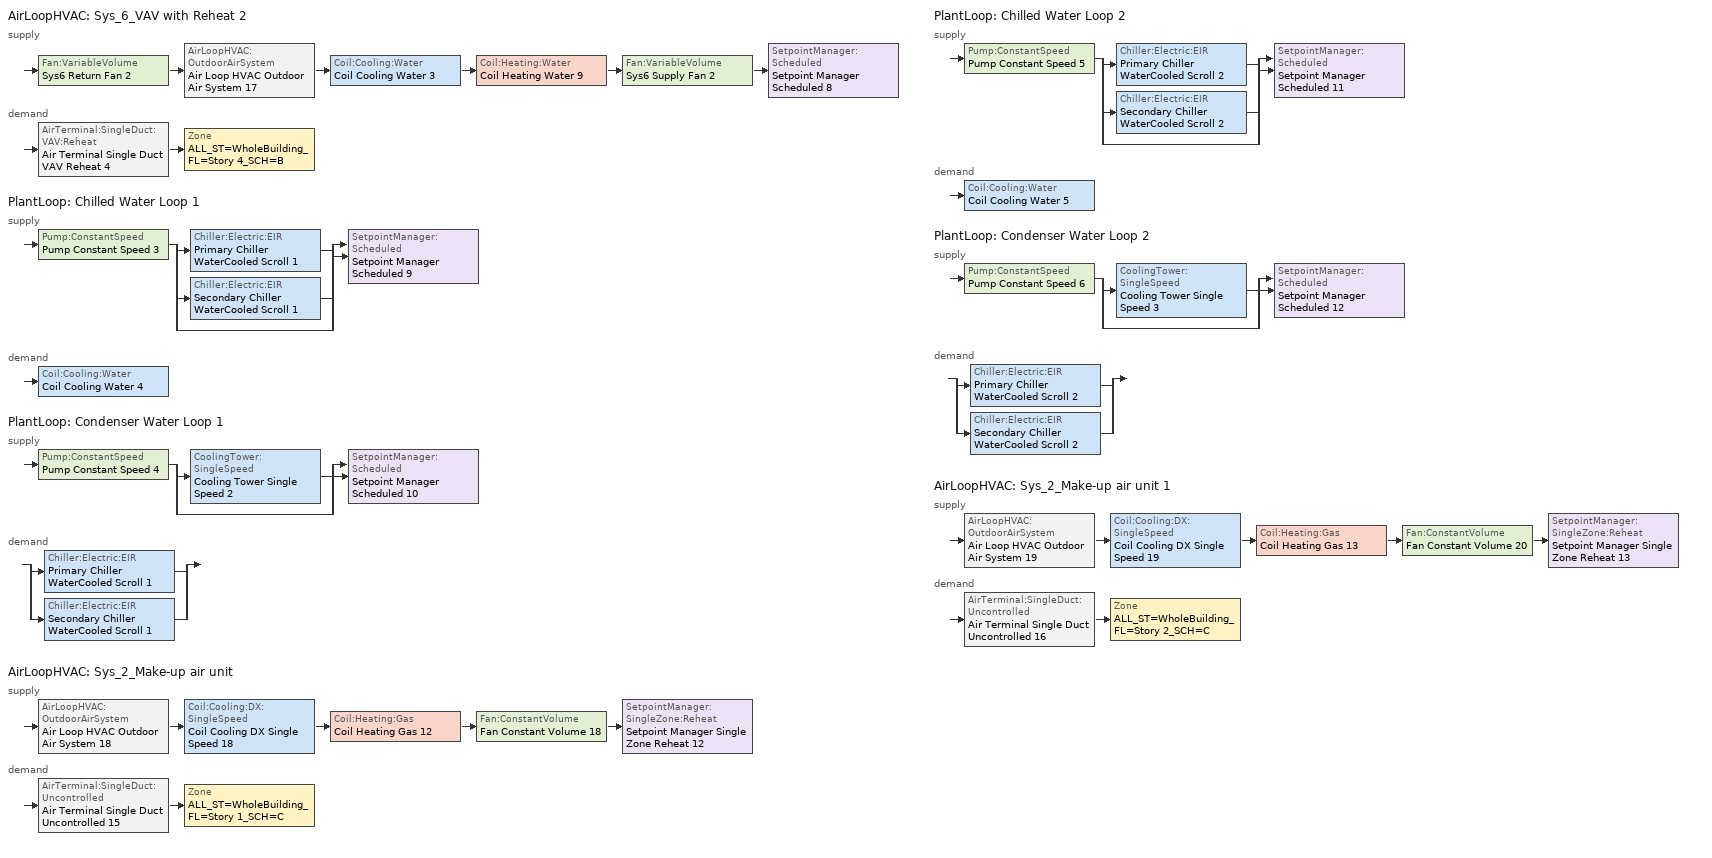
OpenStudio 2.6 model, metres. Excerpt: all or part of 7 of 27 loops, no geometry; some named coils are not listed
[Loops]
AirLoopHVAC 'Sys_6_VAV with Reheat 2'
 supply: Fan:VariableVolume 'Sys6 Return Fan 2' > AirLoopHVAC:OutdoorAirSystem 'Air Loop HVAC Outdoor Air System 17' > Coil:Cooling:Water 'Coil Cooling Water 3' > Coil:Heating:Water 'Coil Heating Water 9' > Fan:VariableVolume 'Sys6 Supply Fan 2' > SetpointManager:Scheduled 'Setpoint Manager Scheduled 8'
 demand: AirTerminal:SingleDuct:VAV:Reheat 'Air Terminal Single Duct VAV Reheat 4' > Zone 'ALL_ST=WholeBuilding_FL=Story 4_SCH=B'
PlantLoop 'Chilled Water Loop 1'
 supply: Pump:ConstantSpeed 'Pump Constant Speed 3' > split
  | Chiller:Electric:EIR 'Primary Chiller WaterCooled Scroll 1'
  | Chiller:Electric:EIR 'Secondary Chiller WaterCooled Scroll 1'
  | bypass
  join > SetpointManager:Scheduled 'Setpoint Manager Scheduled 9'
 demand: Coil:Cooling:Water 'Coil Cooling Water 4'
PlantLoop 'Condenser Water Loop 1'
 supply: Pump:ConstantSpeed 'Pump Constant Speed 4' > split
  | CoolingTower:SingleSpeed 'Cooling Tower Single Speed 2'
  | bypass
  join > SetpointManager:Scheduled 'Setpoint Manager Scheduled 10'
 demand: split
  | Chiller:Electric:EIR 'Primary Chiller WaterCooled Scroll 1'
  | Chiller:Electric:EIR 'Secondary Chiller WaterCooled Scroll 1'
AirLoopHVAC 'Sys_2_Make-up air unit'
 supply: AirLoopHVAC:OutdoorAirSystem 'Air Loop HVAC Outdoor Air System 18' > Coil:Cooling:DX:SingleSpeed 'Coil Cooling DX Single Speed 18' > Coil:Heating:Gas 'Coil Heating Gas 12' > Fan:ConstantVolume 'Fan Constant Volume 18' > SetpointManager:SingleZone:Reheat 'Setpoint Manager Single Zone Reheat 12'
 demand: AirTerminal:SingleDuct:Uncontrolled 'Air Terminal Single Duct Uncontrolled 15' > Zone 'ALL_ST=WholeBuilding_FL=Story 1_SCH=C'
PlantLoop 'Chilled Water Loop 2'
 supply: Pump:ConstantSpeed 'Pump Constant Speed 5' > split
  | Chiller:Electric:EIR 'Primary Chiller WaterCooled Scroll 2'
  | Chiller:Electric:EIR 'Secondary Chiller WaterCooled Scroll 2'
  | bypass
  join > SetpointManager:Scheduled 'Setpoint Manager Scheduled 11'
 demand: Coil:Cooling:Water 'Coil Cooling Water 5'
PlantLoop 'Condenser Water Loop 2'
 supply: Pump:ConstantSpeed 'Pump Constant Speed 6' > split
  | CoolingTower:SingleSpeed 'Cooling Tower Single Speed 3'
  | bypass
  join > SetpointManager:Scheduled 'Setpoint Manager Scheduled 12'
 demand: split
  | Chiller:Electric:EIR 'Primary Chiller WaterCooled Scroll 2'
  | Chiller:Electric:EIR 'Secondary Chiller WaterCooled Scroll 2'
AirLoopHVAC 'Sys_2_Make-up air unit 1'
 supply: AirLoopHVAC:OutdoorAirSystem 'Air Loop HVAC Outdoor Air System 19' > Coil:Cooling:DX:SingleSpeed 'Coil Cooling DX Single Speed 19' > Coil:Heating:Gas 'Coil Heating Gas 13' > Fan:ConstantVolume 'Fan Constant Volume 20' > SetpointManager:SingleZone:Reheat 'Setpoint Manager Single Zone Reheat 13'
 demand: AirTerminal:SingleDuct:Uncontrolled 'Air Terminal Single Duct Uncontrolled 16' > Zone 'ALL_ST=WholeBuilding_FL=Story 2_SCH=C'
[Sizing:Zone] Zone Cooling Design Supply Air Temperature Input Method=SupplyAirTemperature; Zone Cooling Design Supply Air Temperature {C}=13; Zone Cooling Design Supply Air Temperature Difference {deltaC}=11.11; Zone Heating Design Supply Air Temperature Input Method=SupplyAirTemperature; Zone Heating Design Supply Air Temperature {C}=43; Zone Heating Design Supply Air Temperature Difference {deltaC}=11.11; Zone Cooling Design Supply Air Humidity Ratio {kg-H2O/kg-air}=0.0085; Zone Heating Design Supply Air Humidity Ratio {kg-H2O/kg-air}=0.008; Zone Heating Sizing Factor=1.3; Zone Cooling Sizing Factor=1.1; Cooling Design Air Flow Method=DesignDay; Heating Design Air Flow Method=DesignDay; Account for Dedicated Outdoor Air System=No; Dedicated Outdoor Air System Control Strategy=NeutralSupplyAir; Dedicated Outdoor Air Low Setpoint Temperature for Design {C}=autosize; Dedicated Outdoor Air High Setpoint Temperature for Design {C}=autosize
ALL_ST=WholeBuilding_FL=Story 4_SCH=B; ALL_ST=WholeBuilding_FL=Story 1_SCH=C; ALL_ST=WholeBuilding_FL=Story 2_SCH=C
[Zone equipment]
ALL_ST=WholeBuilding_FL=Story 4_SCH=B: Air Terminal Single Duct VAV Reheat 4, Zone HVAC Baseboard Convective Water 18
ALL_ST=WholeBuilding_FL=Story 1_SCH=C: Zone HVAC Four Pipe Fan Coil 1, Air Terminal Single Duct Uncontrolled 15
ALL_ST=WholeBuilding_FL=Story 2_SCH=C: Zone HVAC Four Pipe Fan Coil 2, Air Terminal Single Duct Uncontrolled 16
[PlantLoop] Glycol Concentration=0; Plant Loop Volume {m3}=Autocalculate; Load Distribution Scheme=Optimal
Chilled Water Loop 1; Condenser Water Loop 1; Chilled Water Loop 2; Condenser Water Loop 2
[Sizing:Plant] Loop Design Temperature Difference {deltaC}=6; Sizing Option=NonCoincident; Zone Timesteps in Averaging Window=1; Coincident Sizing Factor Mode=None
Name | Loop Type | Design Loop Exit Temperature {C}
Chilled Water Loop 1; Chilled Water Loop 2 | Cooling | 7
Condenser Water Loop 1; Condenser Water Loop 2 | Condenser | 29
[AirLoopHVAC] Availability Schedule=Always On Discrete; Design Supply Air Flow Rate {m3/s}=AutoSize
Sys_6_VAV with Reheat 2; Sys_2_Make-up air unit; Sys_2_Make-up air unit 1
[Sizing:System] Type of Load to Size On=Sensible; Design Outdoor Air Flow Rate {m3/s}=Autosize; Preheat Design Temperature {C}=7; Preheat Design Humidity Ratio {kg-H2O/kg-Air}=0.008; Precool Design Humidity Ratio {kg-H2O/kg-Air}=0.008; Central Cooling Design Supply Air Temperature {C}=13; Central Heating Design Supply Air Temperature {C}=13.1; Sizing Option=NonCoincident; 100% Outdoor Air in Cooling=No; 100% Outdoor Air in Heating=No; Central Cooling Design Supply Air Humidity Ratio {kg-H2O/kg-Air}=0.0085; Central Heating Design Supply Air Humidity Ratio {kg-H2O/kg-Air}=0.008; Cooling Design Air Flow Method=DesignDay; Cooling Design Air Flow Rate {m3/s}=0; Heating Design Air Flow Method=DesignDay; Heating Design Air Flow Rate {m3/s}=0; System Outdoor Air Method=ZoneSum; Zone Maximum Outdoor Air Fraction=1; Cooling Supply Air Flow Rate Per Floor Area {m3/s-m2}=0.00996765; Cooling Fraction of Autosized Cooling Supply Air Flow Rate=1; Cooling Supply Air Flow Rate Per Unit Cooling Capacity {m3/s-W}=3.94755e-05; Heating Supply Air Flow Rate Per Floor Area {m3/s-m2}=0.00996765; Heating Fraction of Autosized Heating Supply Air Flow Rate=1; Heating Fraction of Autosized Cooling Supply Air Flow Rate=1; Heating Supply Air Flow Rate Per Unit Heating Capacity {m3/s-W}=3.15882e-05; Cooling Design Capacity Method=CoolingDesignCapacity; Cooling Design Capacity {W}=autosize; Cooling Design Capacity Per Floor Area {W/m2}=234.7; Fraction of Autosized Cooling Design Capacity=1; Heating Design Capacity Method=HeatingDesignCapacity; Heating Design Capacity {W}=autosize; Heating Design Capacity Per Floor Area {W/m2}=157; Fraction of Autosized Heating Design Capacity=1; Central Cooling Capacity Control Method=OnOff
Name | Minimum System Air Flow Ratio | Precool Design Temperature {C}
Sys_6_VAV with Reheat 2 | 0.3 | 12.8
Sys_2_Make-up air unit; Sys_2_Make-up air unit 1 | 1 | 13
[Fan:ConstantVolume] Availability Schedule=Always On Discrete; Maximum Flow Rate {m3/s}=AutoSize
Fan Constant Volume 18; Fan Constant Volume 20
[Coil:Heating:Gas] Availability Schedule=Always On Discrete; Gas Burner Efficiency=0.8; Nominal Capacity {W}=AutoSize; Parasitic Electric Load {W}=0; Parasitic Gas Load {W}=0
Coil Heating Gas 12; Coil Heating Gas 13
[Coil:Cooling:DX:SingleSpeed] Rated Total Cooling Capacity {W}=autosize; Rated Sensible Heat Ratio=autosize; Rated COP {W/W}=3; Rated Air Flow Rate {m3/s}=autosize; Rated Evaporator Fan Power Per Volume Flow Rate {W/(m3/s)}=773.3; Condenser Type=AirCooled; Evaporative Condenser Effectiveness=0; Evaporative Condenser Air Flow Rate {m3/s}=Autosize; Evaporative Condenser Pump Rated Power Consumption {W}=Autosize; Crankcase Heater Capacity {W}=0; Maximum Outdoor Dry-Bulb Temperature for Crankcase Heater Operation {C}=0; Basin Heater Capacity {W/K}=0; Basin Heater Setpoint Temperature {C}=10
Name | Availability Schedule | Total Cooling Capacity Function of Temperature Curve | Total Cooling Capacity Function of Flow Fraction Curve | Energy Input Ratio Function of Temperature Curve | Energy Input Ratio Function of Flow Fraction Curve | Part Load Fraction Correlation Curve
Coil Cooling DX Single Speed 18 | tpfc_clg_availability | Curve Biquadratic 43 | Curve Quadratic 48 | Curve Biquadratic 44 | Curve Quadratic 49 | Curve Cubic 9
Coil Cooling DX Single Speed 19 | tpfc_clg_availability 1 | Curve Biquadratic 49 | Curve Quadratic 52 | Curve Biquadratic 50 | Curve Quadratic 53 | Curve Cubic 10
[Controller:OutdoorAir] Minimum Outdoor Air Flow Rate {m3/s}=autosize; Maximum Outdoor Air Flow Rate {m3/s}=Autosize; Economizer Control Type=NoEconomizer; Economizer Control Action Type=ModulateFlow; Economizer Maximum Limit Dry-Bulb Temperature {C}=28; Economizer Maximum Limit Enthalpy {J/kg}=64000; Economizer Minimum Limit Dry-Bulb Temperature {C}=-100; Lockout Type=NoLockout; Minimum Limit Type=FixedMinimum; High Humidity Control=No; Heat Recovery Bypass Control Type=BypassWhenWithinEconomizerLimits
Name | Controller Mechanical Ventilation
Controller Outdoor Air 17 | Controller Mechanical Ventilation 17
Controller Outdoor Air 18 | Controller Mechanical Ventilation 18
Controller Outdoor Air 19 | Controller Mechanical Ventilation 19
[Controller:MechanicalVentilation] Availability Schedule=Always On Discrete; System Outdoor Air Method=ZoneSum
Controller Mechanical Ventilation 17; Controller Mechanical Ventilation 18; Controller Mechanical Ventilation 19
[AirLoopHVAC:OutdoorAirSystem]
Name | Controller
Air Loop HVAC Outdoor Air System 17 | Controller Outdoor Air 17
Air Loop HVAC Outdoor Air System 18 | Controller Outdoor Air 18
Air Loop HVAC Outdoor Air System 19 | Controller Outdoor Air 19
[SetpointManager:SingleZone:Reheat] Minimum Supply Air Temperature {C}=13.1; Maximum Supply Air Temperature {C}=13
Name | Control Zone
Setpoint Manager Single Zone Reheat 12 | ALL_ST=WholeBuilding_FL=Story 1_SCH=C
Setpoint Manager Single Zone Reheat 13 | ALL_ST=WholeBuilding_FL=Story 2_SCH=C
[AirTerminal:SingleDuct:Uncontrolled] Availability Schedule=Always On Discrete; Maximum Air Flow Rate {m3/s}=AutoSize
Air Terminal Single Duct Uncontrolled 15; Air Terminal Single Duct Uncontrolled 16
[Controller:WaterCoil] Action=Reverse; Minimum Actuated Flow {m3/s}=0
Name | Water Coil
Controller Water Coil 15 | Coil Cooling Water 4
Controller Water Coil 17 | Coil Cooling Water 5
[SetpointManager:Scheduled] Control Variable=Temperature
Name | Schedule
Setpoint Manager Scheduled 8 | Supply Air Temp 2
Setpoint Manager Scheduled 9 | CHW Temp 1
Setpoint Manager Scheduled 10 | CW Temp 1
Setpoint Manager Scheduled 11 | CHW Temp 2
Setpoint Manager Scheduled 12 | CW Temp 2
[Pump:ConstantSpeed] Rated Flow Rate {m3/s}=autosize; Rated Pump Head {Pa}=179352; Rated Power Consumption {W}=autosize; Motor Efficiency=0.9; Fraction of Motor Inefficiencies to Fluid Stream=0; Pump Control Type=Intermittent; Design Power Sizing Method=PowerPerFlowPerPressure; Design Electric Power per Unit Flow Rate {W/(m3/s)}=348701.1; Design Shaft Power per Unit Flow Rate per Unit Head {W-s/m3-Pa}=1.28205
Pump Constant Speed 3; Pump Constant Speed 4; Pump Constant Speed 5; Pump Constant Speed 6
[Chiller:Electric:EIR] Reference Capacity {W}=Autosize; Reference COP {W/W}=5.5; Condenser Type=WaterCooled; Design Heat Recovery Water Flow Rate {m3/s}=0; Sizing Factor=1; Basin Heater Capacity {W/K}=0; Basin Heater Setpoint Temperature {C}=10
Name | Cooling Capacity Function of Temperature Curve | Electric Input to Cooling Output Ratio Function of Temperature Curve | Electric Input to Cooling Output Ratio Function of Part Load Ratio Curve
Primary Chiller WaterCooled Scroll 1 | Curve Biquadratic 39 | Curve Biquadratic 40 | Curve Quadratic 46
Secondary Chiller WaterCooled Scroll 1 | Curve Biquadratic 41 | Curve Biquadratic 42 | Curve Quadratic 47
Primary Chiller WaterCooled Scroll 2 | Curve Biquadratic 45 | Curve Biquadratic 46 | Curve Quadratic 50
Secondary Chiller WaterCooled Scroll 2 | Curve Biquadratic 47 | Curve Biquadratic 48 | Curve Quadratic 51
[CoolingTower:SingleSpeed] Design Water Flow Rate {m3/s}=autosize; Design Air Flow Rate {m3/s}=autosize; Fan Power at Design Air Flow Rate {W}=autosize; U-Factor Times Area Value at Design Air Flow Rate {W/K}=autosize; Air Flow Rate in Free Convection Regime {m3/s}=autosize; U-Factor Times Area Value at Free Convection Air Flow Rate {W/K}=autosize; Performance Input Method=UFactorTimesAreaAndDesignWaterFlowRate; Free Convection Capacity {W}=0; Basin Heater Capacity {W/K}=0; Evaporation Loss Mode=LossFactor; Evaporation Loss Factor {percent/K}=0.2; Drift Loss Percent {percent}=0.008; Blowdown Calculation Mode=ConcentrationRatio; Blowdown Concentration Ratio=3; Capacity Control=FanCycling; Number of Cells=1; Cell Control=MinimalCell; Cell Minimum  Water Flow Rate Fraction=0.33; Cell Maximum Water Flow Rate Fraction=2.5; Sizing Factor=1; Free Convection Air Flow Rate Sizing Factor=0.1; Free Convection U-Factor Times Area Value Sizing Factor=0.1; Heat Rejection Capacity and Nominal Capacity Sizing Ratio=1.25; Free Convection Nominal Capacity Sizing Factor=0.1; Design Inlet Air Dry-Bulb Temperature {C}=35; Design Inlet Air Wet-Bulb Temperature {C}=24; Design Approach Temperature {deltaC}=5; Design Range Temperature {deltaC}=6
Cooling Tower Single Speed 2; Cooling Tower Single Speed 3
[Fan:VariableVolume] Availability Schedule=Always On Discrete; Fan Efficiency=0.6045; Pressure Rise {Pa}=1017.592; Maximum Flow Rate {m3/s}=Autosize; Fan Power Minimum Flow Rate Input Method=FixedFlowRate; Fan Power Minimum Flow Fraction=0; Fan Power Minimum Air Flow Rate {m3/s}=0; Motor Efficiency=0.93; Motor In Airstream Fraction=1; Fan Power Coefficient 1=0.0407599; Fan Power Coefficient 2=0.088045; Fan Power Coefficient 3=-0.0729261; Fan Power Coefficient 4=0.94374; Fan Power Coefficient 5=0
Sys6 Supply Fan 2; Sys6 Return Fan 2
[Coil:Cooling:Water] Availability Schedule=Always On Discrete
Coil Cooling Water 4; Coil Cooling Water 5
[AirTerminal:SingleDuct:VAV:Reheat]
Air Terminal Single Duct VAV Reheat 4: Availability Schedule=Always On Discrete; Maximum Air Flow Rate {m3/s}=AutoSize; Zone Minimum Air Flow Input Method=Constant; Constant Minimum Air Flow Fraction=0.3; Fixed Minimum Air Flow Rate {m3/s}=5; Reheat Coil=Coil Heating Water 10; Maximum Hot Water or Steam Flow Rate {m3/s}=AutoSize; Minimum Hot Water or Steam Flow Rate {m3/s}=0; Convergence Tolerance=0.001; Damper Heating Action=Normal; Maximum Flow per Zone Floor Area During Reheat {m3/s-m2}=AutoSize; Maximum Flow Fraction During Reheat=AutoSize; Maximum Reheat Air Temperature {C}=43; Control For Outdoor Air=No
[Schedule:Ruleset]
Name | Default Day Schedule
Supply Air Temp 2 | Supply Air Temp Default 2
tpfc_clg_availability | Schedule Day 7
CHW Temp 1 | Schedule Day 8
CW Temp 1 | Schedule Day 9
tpfc_clg_availability 1 | Schedule Day 11
CHW Temp 2 | Schedule Day 12
CW Temp 2 | Schedule Day 13
[Schedule:Day]
Supply Air Temp Default 2: 24, 0, 13
Schedule Day 7; tpfc_clg_availability_sch_rule_day; tpfc_clg_availability_sch_rule_day 2; Schedule Day 11; tpfc_clg_availability_sch_rule_day 3; tpfc_clg_availability_sch_rule_day 5: 24, 0, 0
tpfc_clg_availability_sch_rule_day 1; tpfc_clg_availability_sch_rule_day 4: 24, 0, 1
Schedule Day 8; wkdCHW Temp 3; satCHW Temp 3; sunCHW Temp 3; Schedule Day 12; wkdCHW Temp 5; satCHW Temp 5; sunCHW Temp 5: 1, 0, 7, 2, 0, 7, 3, 0, 7, 4, 0, 7, 5, 0, 7, 6, 0, 7, 7, 0, 7, 8, 0, 7, 9, 0, 7, 10, 0, 7, 11, 0, 7, 12, 0, 7, 13, 0, 7, 14, 0, 7, 15, 0, 7, 16, 0, 7, 17, 0, 7, 18, 0, 7, 19, 0, 7, 20, 0, 7, 21, 0, 7, 22, 0, 7, 23, 0, 7, 24, 0, 7
Schedule Day 9; wkdCW Temp 3; satCW Temp 3; sunCW Temp 3; Schedule Day 13; wkdCW Temp 5; satCW Temp 5; sunCW Temp 5: 1, 0, 29, 2, 0, 29, 3, 0, 29, 4, 0, 29, 5, 0, 29, 6, 0, 29, 7, 0, 29, 8, 0, 29, 9, 0, 29, 10, 0, 29, 11, 0, 29, 12, 0, 29, 13, 0, 29, 14, 0, 29, 15, 0, 29, 16, 0, 29, 17, 0, 29, 18, 0, 29, 19, 0, 29, 20, 0, 29, 21, 0, 29, 22, 0, 29, 23, 0, 29, 24, 0, 29
[Schedule:Rule] Date Specification Type=DateRange; Start Day=1
Name | Schedule Ruleset | Rule Order | Day Schedule | Apply Sunday | Apply Monday | Apply Tuesday | Apply Wednesday | Apply Thursday | Apply Friday | Apply Saturday | Start Month | End Month | End Day
tpfc_clg_availability_sch_rule | tpfc_clg_availability | 2 | tpfc_clg_availability_sch_rule_day | Yes | Yes | Yes | Yes | Yes | Yes | Yes | 1 | 6 | 30
tpfc_clg_availability_sch_rule 1 | tpfc_clg_availability | 1 | tpfc_clg_availability_sch_rule_day 1 | Yes | Yes | Yes | Yes | Yes | Yes | Yes | 7 | 10 | 31
tpfc_clg_availability_sch_rule 2 | tpfc_clg_availability | 0 | tpfc_clg_availability_sch_rule_day 2 | Yes | Yes | Yes | Yes | Yes | Yes | Yes | 11 | 12 | 31
wkdCHW Temp rule 1 | CHW Temp 1 | 2 | wkdCHW Temp 3 | No | Yes | Yes | Yes | Yes | Yes | No | 1 | 12 | 31
satCHW Temprule 1 | CHW Temp 1 | 1 | satCHW Temp 3 | No | No | No | No | No | No | Yes | 1 | 12 | 31
sunCHW Temprule 1 | CHW Temp 1 | 0 | sunCHW Temp 3 | Yes | No | No | No | No | No | No | 1 | 12 | 31
wkdCW Temp rule 1 | CW Temp 1 | 2 | wkdCW Temp 3 | No | Yes | Yes | Yes | Yes | Yes | No | 1 | 12 | 31
satCW Temprule 1 | CW Temp 1 | 1 | satCW Temp 3 | No | No | No | No | No | No | Yes | 1 | 12 | 31
sunCW Temprule 1 | CW Temp 1 | 0 | sunCW Temp 3 | Yes | No | No | No | No | No | No | 1 | 12 | 31
tpfc_clg_availability_sch_rule 3 | tpfc_clg_availability 1 | 2 | tpfc_clg_availability_sch_rule_day 3 | Yes | Yes | Yes | Yes | Yes | Yes | Yes | 1 | 6 | 30
tpfc_clg_availability_sch_rule 4 | tpfc_clg_availability 1 | 1 | tpfc_clg_availability_sch_rule_day 4 | Yes | Yes | Yes | Yes | Yes | Yes | Yes | 7 | 10 | 31
tpfc_clg_availability_sch_rule 5 | tpfc_clg_availability 1 | 0 | tpfc_clg_availability_sch_rule_day 5 | Yes | Yes | Yes | Yes | Yes | Yes | Yes | 11 | 12 | 31
wkdCHW Temp rule 2 | CHW Temp 2 | 2 | wkdCHW Temp 5 | No | Yes | Yes | Yes | Yes | Yes | No | 1 | 12 | 31
satCHW Temprule 2 | CHW Temp 2 | 1 | satCHW Temp 5 | No | No | No | No | No | No | Yes | 1 | 12 | 31
sunCHW Temprule 2 | CHW Temp 2 | 0 | sunCHW Temp 5 | Yes | No | No | No | No | No | No | 1 | 12 | 31
wkdCW Temp rule 2 | CW Temp 2 | 2 | wkdCW Temp 5 | No | Yes | Yes | Yes | Yes | Yes | No | 1 | 12 | 31
satCW Temprule 2 | CW Temp 2 | 1 | satCW Temp 5 | No | No | No | No | No | No | Yes | 1 | 12 | 31
sunCW Temprule 2 | CW Temp 2 | 0 | sunCW Temp 5 | Yes | No | No | No | No | No | No | 1 | 12 | 31
[Schedule:Constant]
Always On Discrete: Value=1
[Curve:Biquadratic] Minimum Value of y=24
Name | Coefficient1 Constant | Coefficient2 x | Coefficient3 x**2 | Coefficient4 y | Coefficient5 y**2 | Coefficient6 x*y | Minimum Value of x | Maximum Value of x | Maximum Value of y
Curve Biquadratic 39; Curve Biquadratic 41; Curve Biquadratic 45; Curve Biquadratic 47 | 1.02152 | 0.0370359 | 0.000233248 | -0.00389405 | -6.52536e-05 | -0.000268045 | 5 | 10 | 35
Curve Biquadratic 40; Curve Biquadratic 42; Curve Biquadratic 46; Curve Biquadratic 48 | 0.701769 | -0.00452016 | 0.00053311 | -0.00549821 | 0.000544579 | -0.000729032 | 5 | 10 | 35
Curve Biquadratic 43; Curve Biquadratic 49 | 0.867905 | 0.0142459 | 0.000554364 | -0.00755748 | 3.3048e-05 | -0.000191808 | 13 | 24 | 46
Curve Biquadratic 44; Curve Biquadratic 50 | 0.116936 | 0.0284933 | -0.000411156 | 0.0214108 | 0.000161028 | -0.000679104 | 13 | 24 | 46
[Curve:Quadratic] Minimum Value of x=0; Maximum Value of x=1
Name | Coefficient1 Constant | Coefficient2 x | Coefficient3 x**2
Curve Quadratic 46; Curve Quadratic 47; Curve Quadratic 50; Curve Quadratic 51 | 0.0636912 | 0.584888 | 0.352803
Curve Quadratic 48; Curve Quadratic 49; Curve Quadratic 52; Curve Quadratic 53 | 1 | 0 | 0
[Curve:Cubic] Coefficient1 Constant=0.0277; Coefficient2 x=4.9151; Coefficient3 x**2=-8.184; Coefficient4 x**3=4.2702; Minimum Value of x=0.7; Maximum Value of x=1
Curve Cubic 9; Curve Cubic 10
